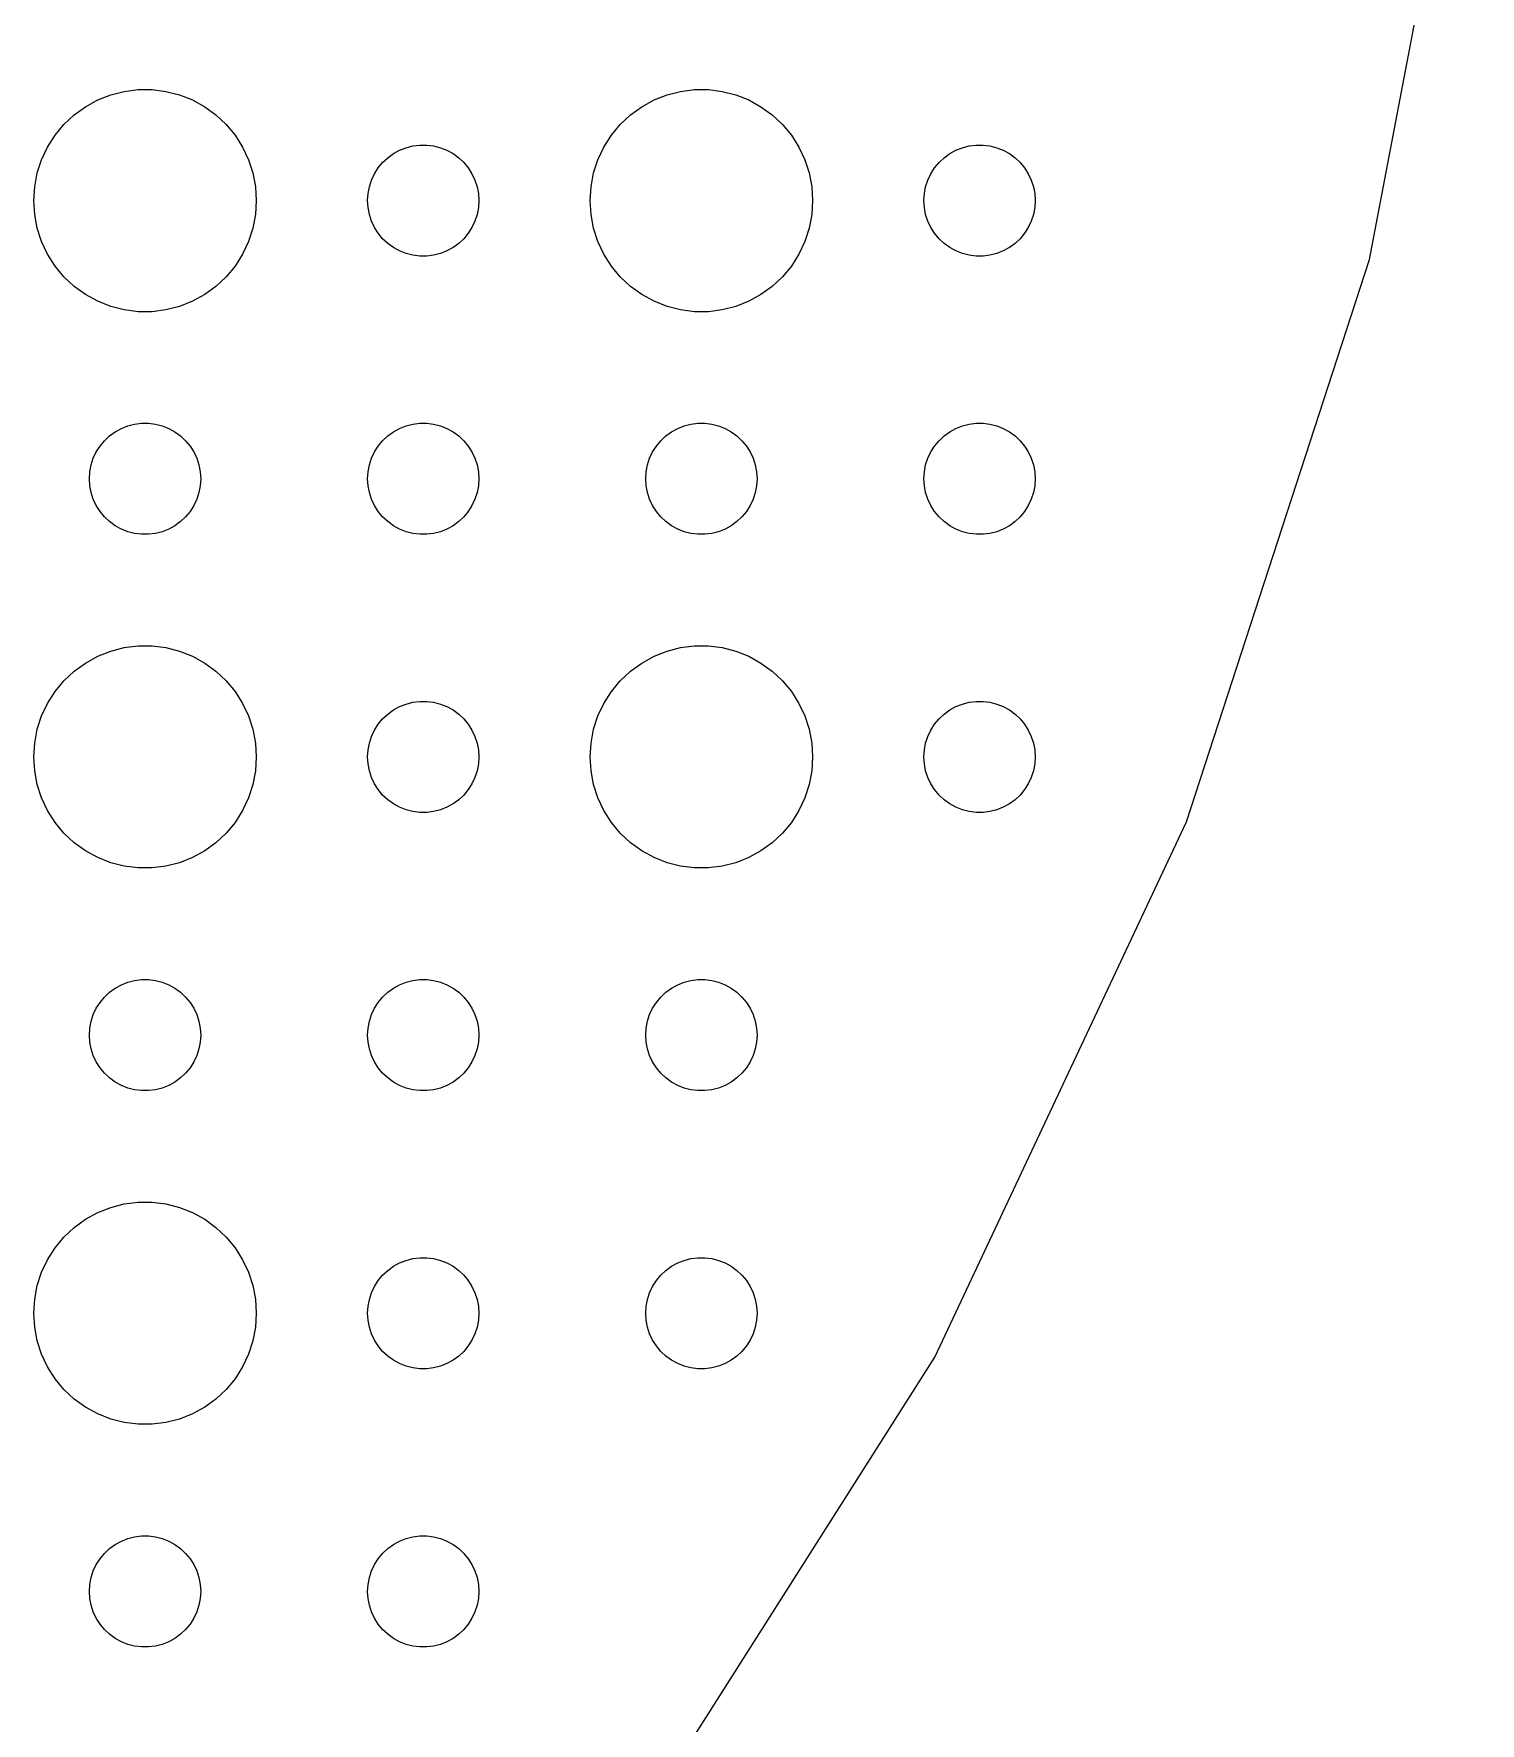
# Model space of a CAD drawing. Header units: metres. Extents: x -127 to 127, y -127 to 127.
# Drawn here: x 87 to 126, y -71.05 to -25.5 of the extents above; entities that cross this region are included whole.
import ezdxf

# ---------------------------------------------------------------- set-up
doc = ezdxf.new("R2010")
doc.units = ezdxf.units.M

msp = doc.modelspace()

# ---------------------------------------------------------------- linework, layer by layer
for p, q in [((123.01, -31.5836), (125.999, -15.9173)), ((88.3925, -27.467), (88.7227, -27.2855)), ((88.7227, -27.2855), (89.073, -27.1468)), ((89.073, -27.1468), (89.4379, -27.0531)), ((89.4379, -27.0531), (89.8116, -27.0059)), ((89.8116, -27.0059), (90.1884, -27.0059)), ((90.1884, -27.0059), (90.5621, -27.0531)), ((90.5621, -27.0531), (90.927, -27.1468)), ((90.927, -27.1468), (91.2773, -27.2855)), ((91.2773, -27.2855), (91.6075, -27.467)), ((103.393, -27.467), (103.723, -27.2855)), ((103.723, -27.2855), (104.073, -27.1468)), ((104.073, -27.1468), (104.438, -27.0531)), ((104.438, -27.0531), (104.812, -27.0059)), ((104.812, -27.0059), (105.188, -27.0059)), ((105.188, -27.0059), (105.562, -27.0531)), ((105.562, -27.0531), (105.927, -27.1468)), ((105.927, -27.1468), (106.277, -27.2855)), ((106.277, -27.2855), (106.607, -27.467)), ((87.8131, -27.9464), (88.0877, -27.6884)), ((88.0877, -27.6884), (88.3925, -27.467)), ((91.6075, -27.467), (91.9123, -27.6884)), ((91.9123, -27.6884), (92.1869, -27.9464)), ((102.813, -27.9464), (103.088, -27.6884)), ((103.088, -27.6884), (103.393, -27.467)), ((106.607, -27.467), (106.912, -27.6884)), ((106.912, -27.6884), (107.187, -27.9464)), ((87.3711, -28.5547), (87.573, -28.2366)), ((87.573, -28.2366), (87.8131, -27.9464)), ((92.1869, -27.9464), (92.427, -28.2366)), ((92.427, -28.2366), (92.6289, -28.5547)), ((102.371, -28.5547), (102.573, -28.2366)), ((102.573, -28.2366), (102.813, -27.9464)), ((107.187, -27.9464), (107.427, -28.2366)), ((107.427, -28.2366), (107.629, -28.5547)), ((87.2107, -28.8956), (87.3711, -28.5547)), ((92.6289, -28.5547), (92.7893, -28.8956)), ((96.6963, -28.7335), (96.8613, -28.6427)), ((96.8613, -28.6427), (97.0365, -28.5734)), ((97.0365, -28.5734), (97.2189, -28.5266)), ((97.2189, -28.5266), (97.4058, -28.503)), ((97.4058, -28.503), (97.5942, -28.503)), ((97.5942, -28.503), (97.7811, -28.5266)), ((97.7811, -28.5266), (97.9635, -28.5734)), ((97.9635, -28.5734), (98.1387, -28.6427)), ((98.1387, -28.6427), (98.3037, -28.7335)), ((102.211, -28.8956), (102.371, -28.5547)), ((107.629, -28.5547), (107.789, -28.8956)), ((111.696, -28.7335), (111.861, -28.6427)), ((111.861, -28.6427), (112.036, -28.5734)), ((112.036, -28.5734), (112.219, -28.5266)), ((112.219, -28.5266), (112.406, -28.503)), ((112.406, -28.503), (112.594, -28.503)), ((112.594, -28.503), (112.781, -28.5266)), ((112.781, -28.5266), (112.964, -28.5734)), ((112.964, -28.5734), (113.139, -28.6427)), ((113.139, -28.6427), (113.304, -28.7335)), ((87.0943, -29.2539), (87.2107, -28.8956)), ((92.7893, -28.8956), (92.9057, -29.2539)), ((96.1855, -29.2774), (96.2865, -29.1183)), ((96.2865, -29.1183), (96.4065, -28.9732)), ((96.4065, -28.9732), (96.5439, -28.8442)), ((96.5439, -28.8442), (96.6963, -28.7335)), ((98.3037, -28.7335), (98.4561, -28.8442)), ((98.4561, -28.8442), (98.5934, -28.9732)), ((98.5934, -28.9732), (98.7135, -29.1183)), ((98.7135, -29.1183), (98.8145, -29.2774)), ((102.094, -29.2539), (102.211, -28.8956)), ((107.789, -28.8956), (107.906, -29.2539)), ((111.186, -29.2774), (111.286, -29.1183)), ((111.286, -29.1183), (111.407, -28.9732)), ((111.407, -28.9732), (111.544, -28.8442)), ((111.544, -28.8442), (111.696, -28.7335)), ((113.304, -28.7335), (113.456, -28.8442)), ((113.456, -28.8442), (113.593, -28.9732)), ((113.593, -28.9732), (113.714, -29.1183)), ((113.714, -29.1183), (113.814, -29.2774)), ((87.0237, -29.624), (87.0943, -29.2539)), ((92.9057, -29.2539), (92.9763, -29.624)), ((96.0471, -29.627), (96.1053, -29.4478)), ((96.1053, -29.4478), (96.1855, -29.2774)), ((98.8145, -29.2774), (98.8947, -29.4478)), ((98.8947, -29.4478), (98.9529, -29.627)), ((102.024, -29.624), (102.094, -29.2539)), ((107.906, -29.2539), (107.976, -29.624)), ((111.047, -29.627), (111.105, -29.4478)), ((111.105, -29.4478), (111.186, -29.2774)), ((113.814, -29.2774), (113.895, -29.4478)), ((113.895, -29.4478), (113.953, -29.627)), ((87, -30), (87.0237, -29.624)), ((87.0237, -30.376), (87, -30)), ((92.9763, -29.624), (93, -30)), ((93, -30), (92.9763, -30.376)), ((96, -30), (96.0118, -29.812)), ((96.0118, -30.188), (96, -30)), ((96.0118, -29.812), (96.0471, -29.627)), ((98.9529, -29.627), (98.9882, -29.812)), ((98.9882, -29.812), (99, -30)), ((99, -30), (98.9882, -30.188)), ((102, -30), (102.024, -29.624)), ((102.024, -30.376), (102, -30)), ((107.976, -29.624), (108, -30)), ((108, -30), (107.976, -30.376)), ((111, -30), (111.012, -29.812)), ((111.012, -30.188), (111, -30)), ((111.012, -29.812), (111.047, -29.627)), ((113.953, -29.627), (113.988, -29.812)), ((113.988, -29.812), (114, -30)), ((114, -30), (113.988, -30.188)), ((87.0943, -30.7461), (87.0237, -30.376)), ((92.9763, -30.376), (92.9057, -30.7461)), ((96.0471, -30.373), (96.0118, -30.188)), ((96.1053, -30.5522), (96.0471, -30.373)), ((98.9529, -30.373), (98.8947, -30.5522)), ((98.9882, -30.188), (98.9529, -30.373)), ((102.094, -30.7461), (102.024, -30.376)), ((107.976, -30.376), (107.906, -30.7461)), ((111.047, -30.373), (111.012, -30.188)), ((111.105, -30.5522), (111.047, -30.373)), ((113.953, -30.373), (113.895, -30.5522)), ((113.988, -30.188), (113.953, -30.373)), ((87.2107, -31.1044), (87.0943, -30.7461)), ((92.9057, -30.7461), (92.7893, -31.1044)), ((96.1855, -30.7226), (96.1053, -30.5522)), ((96.2865, -30.8817), (96.1855, -30.7226)), ((96.4065, -31.0268), (96.2865, -30.8817)), ((98.7135, -30.8817), (98.5934, -31.0268)), ((98.8145, -30.7226), (98.7135, -30.8817)), ((98.8947, -30.5522), (98.8145, -30.7226)), ((102.211, -31.1044), (102.094, -30.7461)), ((107.906, -30.7461), (107.789, -31.1044)), ((111.186, -30.7226), (111.105, -30.5522)), ((111.286, -30.8817), (111.186, -30.7226)), ((111.407, -31.0268), (111.286, -30.8817)), ((113.714, -30.8817), (113.593, -31.0268)), ((113.814, -30.7226), (113.714, -30.8817)), ((113.895, -30.5522), (113.814, -30.7226)), ((87.3711, -31.4453), (87.2107, -31.1044)), ((92.7893, -31.1044), (92.6289, -31.4453)), ((96.5439, -31.1558), (96.4065, -31.0268)), ((96.6963, -31.2665), (96.5439, -31.1558)), ((96.8613, -31.3572), (96.6963, -31.2665)), ((97.0365, -31.4266), (96.8613, -31.3572)), ((97.2189, -31.4734), (97.0365, -31.4266)), ((97.9635, -31.4266), (97.7811, -31.4734)), ((98.1387, -31.3572), (97.9635, -31.4266)), ((98.3037, -31.2665), (98.1387, -31.3572)), ((98.4561, -31.1558), (98.3037, -31.2665)), ((98.5934, -31.0268), (98.4561, -31.1558)), ((102.371, -31.4453), (102.211, -31.1044)), ((107.789, -31.1044), (107.629, -31.4453)), ((111.544, -31.1558), (111.407, -31.0268)), ((111.696, -31.2665), (111.544, -31.1558)), ((111.861, -31.3572), (111.696, -31.2665)), ((112.036, -31.4266), (111.861, -31.3572)), ((112.219, -31.4734), (112.036, -31.4266)), ((112.964, -31.4266), (112.781, -31.4734)), ((113.139, -31.3572), (112.964, -31.4266)), ((113.304, -31.2665), (113.139, -31.3572)), ((113.456, -31.1558), (113.304, -31.2665)), ((113.593, -31.0268), (113.456, -31.1558)), ((87.573, -31.7634), (87.3711, -31.4453)), ((87.8131, -32.0536), (87.573, -31.7634)), ((92.427, -31.7634), (92.1869, -32.0536)), ((92.6289, -31.4453), (92.427, -31.7634)), ((97.4058, -31.497), (97.2189, -31.4734)), ((97.5942, -31.497), (97.4058, -31.497)), ((97.7811, -31.4734), (97.5942, -31.497)), ((102.573, -31.7634), (102.371, -31.4453)), ((102.813, -32.0536), (102.573, -31.7634)), ((107.427, -31.7634), (107.187, -32.0536)), ((107.629, -31.4453), (107.427, -31.7634)), ((112.406, -31.497), (112.219, -31.4734)), ((112.594, -31.497), (112.406, -31.497)), ((112.781, -31.4734), (112.594, -31.497)), ((118.082, -46.7518), (123.01, -31.5836)), ((88.0877, -32.3115), (87.8131, -32.0536)), ((88.3925, -32.533), (88.0877, -32.3115)), ((91.9123, -32.3115), (91.6075, -32.533)), ((92.1869, -32.0536), (91.9123, -32.3115)), ((103.088, -32.3115), (102.813, -32.0536)), ((103.393, -32.533), (103.088, -32.3115)), ((106.912, -32.3115), (106.607, -32.533)), ((107.187, -32.0536), (106.912, -32.3115)), ((88.7227, -32.7145), (88.3925, -32.533)), ((89.073, -32.8532), (88.7227, -32.7145)), ((91.2773, -32.7145), (90.927, -32.8532)), ((91.6075, -32.533), (91.2773, -32.7145)), ((103.723, -32.7145), (103.393, -32.533)), ((104.073, -32.8532), (103.723, -32.7145)), ((106.277, -32.7145), (105.927, -32.8532)), ((106.607, -32.533), (106.277, -32.7145)), ((89.4379, -32.9469), (89.073, -32.8532)), ((89.8116, -32.9941), (89.4379, -32.9469)), ((90.1884, -32.9941), (89.8116, -32.9941)), ((90.5621, -32.9469), (90.1884, -32.9941)), ((90.927, -32.8532), (90.5621, -32.9469)), ((104.438, -32.9469), (104.073, -32.8532)), ((104.812, -32.9941), (104.438, -32.9469)), ((105.188, -32.9941), (104.812, -32.9941)), ((105.562, -32.9469), (105.188, -32.9941)), ((105.927, -32.8532), (105.562, -32.9469)), ((88.9065, -36.4732), (89.0439, -36.3442)), ((89.0439, -36.3442), (89.1963, -36.2335)), ((89.1963, -36.2335), (89.3613, -36.1428)), ((89.3613, -36.1428), (89.5365, -36.0734)), ((89.5365, -36.0734), (89.7189, -36.0266)), ((89.7189, -36.0266), (89.9058, -36.003)), ((89.9058, -36.003), (90.0942, -36.003)), ((90.0942, -36.003), (90.2811, -36.0266)), ((90.2811, -36.0266), (90.4635, -36.0734)), ((90.4635, -36.0734), (90.6387, -36.1428)), ((90.6387, -36.1428), (90.8037, -36.2335)), ((90.8037, -36.2335), (90.9561, -36.3442)), ((90.9561, -36.3442), (91.0934, -36.4732)), ((96.4065, -36.4732), (96.5439, -36.3442)), ((96.5439, -36.3442), (96.6963, -36.2335)), ((96.6963, -36.2335), (96.8613, -36.1428)), ((96.8613, -36.1428), (97.0365, -36.0734)), ((97.0365, -36.0734), (97.2189, -36.0266)), ((97.2189, -36.0266), (97.4058, -36.003)), ((97.4058, -36.003), (97.5942, -36.003)), ((97.5942, -36.003), (97.7811, -36.0266)), ((97.7811, -36.0266), (97.9635, -36.0734)), ((97.9635, -36.0734), (98.1387, -36.1428)), ((98.1387, -36.1428), (98.3037, -36.2335)), ((98.3037, -36.2335), (98.4561, -36.3442)), ((98.4561, -36.3442), (98.5934, -36.4732)), ((103.907, -36.4732), (104.044, -36.3442)), ((104.044, -36.3442), (104.196, -36.2335)), ((104.196, -36.2335), (104.361, -36.1428)), ((104.361, -36.1428), (104.536, -36.0734)), ((104.536, -36.0734), (104.719, -36.0266)), ((104.719, -36.0266), (104.906, -36.003)), ((104.906, -36.003), (105.094, -36.003)), ((105.094, -36.003), (105.281, -36.0266)), ((105.281, -36.0266), (105.464, -36.0734)), ((105.464, -36.0734), (105.639, -36.1428)), ((105.639, -36.1428), (105.804, -36.2335)), ((105.804, -36.2335), (105.956, -36.3442)), ((105.956, -36.3442), (106.093, -36.4732)), ((111.407, -36.4732), (111.544, -36.3442)), ((111.544, -36.3442), (111.696, -36.2335)), ((111.696, -36.2335), (111.861, -36.1428)), ((111.861, -36.1428), (112.036, -36.0734)), ((112.036, -36.0734), (112.219, -36.0266)), ((112.219, -36.0266), (112.406, -36.003)), ((112.406, -36.003), (112.594, -36.003)), ((112.594, -36.003), (112.781, -36.0266)), ((112.781, -36.0266), (112.964, -36.0734)), ((112.964, -36.0734), (113.139, -36.1428)), ((113.139, -36.1428), (113.304, -36.2335)), ((113.304, -36.2335), (113.456, -36.3442)), ((113.456, -36.3442), (113.593, -36.4732)), ((88.6053, -36.9478), (88.6855, -36.7774)), ((88.6855, -36.7774), (88.7865, -36.6183)), ((88.7865, -36.6183), (88.9065, -36.4732)), ((91.0934, -36.4732), (91.2135, -36.6183)), ((91.2135, -36.6183), (91.3145, -36.7774)), ((91.3145, -36.7774), (91.3947, -36.9478)), ((96.1053, -36.9478), (96.1855, -36.7774)), ((96.1855, -36.7774), (96.2865, -36.6183)), ((96.2865, -36.6183), (96.4065, -36.4732)), ((98.5934, -36.4732), (98.7135, -36.6183)), ((98.7135, -36.6183), (98.8145, -36.7774)), ((98.8145, -36.7774), (98.8947, -36.9478)), ((103.605, -36.9478), (103.686, -36.7774)), ((103.686, -36.7774), (103.786, -36.6183)), ((103.786, -36.6183), (103.907, -36.4732)), ((106.093, -36.4732), (106.214, -36.6183)), ((106.214, -36.6183), (106.314, -36.7774)), ((106.314, -36.7774), (106.395, -36.9478)), ((111.105, -36.9478), (111.186, -36.7774)), ((111.186, -36.7774), (111.286, -36.6183)), ((111.286, -36.6183), (111.407, -36.4732)), ((113.593, -36.4732), (113.714, -36.6183)), ((113.714, -36.6183), (113.814, -36.7774)), ((113.814, -36.7774), (113.895, -36.9478)), ((88.5, -37.5), (88.5118, -37.312)), ((88.5118, -37.312), (88.5471, -37.127)), ((88.5471, -37.127), (88.6053, -36.9478)), ((91.3947, -36.9478), (91.4529, -37.127)), ((91.4529, -37.127), (91.4882, -37.312)), ((91.4882, -37.312), (91.5, -37.5)), ((96, -37.5), (96.0118, -37.312)), ((96.0118, -37.312), (96.0471, -37.127)), ((96.0471, -37.127), (96.1053, -36.9478)), ((98.8947, -36.9478), (98.9529, -37.127)), ((98.9529, -37.127), (98.9882, -37.312)), ((98.9882, -37.312), (99, -37.5)), ((103.5, -37.5), (103.512, -37.312)), ((103.512, -37.312), (103.547, -37.127)), ((103.547, -37.127), (103.605, -36.9478)), ((106.395, -36.9478), (106.453, -37.127)), ((106.453, -37.127), (106.488, -37.312)), ((106.488, -37.312), (106.5, -37.5)), ((111, -37.5), (111.012, -37.312)), ((111.012, -37.312), (111.047, -37.127)), ((111.047, -37.127), (111.105, -36.9478)), ((113.895, -36.9478), (113.953, -37.127)), ((113.953, -37.127), (113.988, -37.312)), ((113.988, -37.312), (114, -37.5)), ((88.5118, -37.688), (88.5, -37.5)), ((88.5471, -37.873), (88.5118, -37.688)), ((91.4882, -37.688), (91.4529, -37.873)), ((91.5, -37.5), (91.4882, -37.688)), ((96.0118, -37.688), (96, -37.5)), ((96.0471, -37.873), (96.0118, -37.688)), ((98.9882, -37.688), (98.9529, -37.873)), ((99, -37.5), (98.9882, -37.688)), ((103.512, -37.688), (103.5, -37.5)), ((103.547, -37.873), (103.512, -37.688)), ((106.488, -37.688), (106.453, -37.873)), ((106.5, -37.5), (106.488, -37.688)), ((111.012, -37.688), (111, -37.5)), ((111.047, -37.873), (111.012, -37.688)), ((113.988, -37.688), (113.953, -37.873)), ((114, -37.5), (113.988, -37.688)), ((88.6053, -38.0522), (88.5471, -37.873)), ((88.6855, -38.2226), (88.6053, -38.0522)), ((88.7865, -38.3817), (88.6855, -38.2226)), ((91.3145, -38.2226), (91.2135, -38.3817)), ((91.3947, -38.0522), (91.3145, -38.2226)), ((91.4529, -37.873), (91.3947, -38.0522)), ((96.1053, -38.0522), (96.0471, -37.873)), ((96.1855, -38.2226), (96.1053, -38.0522)), ((96.2865, -38.3817), (96.1855, -38.2226)), ((98.8145, -38.2226), (98.7135, -38.3817)), ((98.8947, -38.0522), (98.8145, -38.2226)), ((98.9529, -37.873), (98.8947, -38.0522)), ((103.605, -38.0522), (103.547, -37.873)), ((103.686, -38.2226), (103.605, -38.0522)), ((103.786, -38.3817), (103.686, -38.2226)), ((106.314, -38.2226), (106.214, -38.3817)), ((106.395, -38.0522), (106.314, -38.2226)), ((106.453, -37.873), (106.395, -38.0522)), ((111.105, -38.0522), (111.047, -37.873)), ((111.186, -38.2226), (111.105, -38.0522)), ((111.286, -38.3817), (111.186, -38.2226)), ((113.814, -38.2226), (113.714, -38.3817)), ((113.895, -38.0522), (113.814, -38.2226)), ((113.953, -37.873), (113.895, -38.0522)), ((88.9065, -38.5268), (88.7865, -38.3817)), ((89.0439, -38.6558), (88.9065, -38.5268)), ((89.1963, -38.7665), (89.0439, -38.6558)), ((90.9561, -38.6558), (90.8037, -38.7665)), ((91.0934, -38.5268), (90.9561, -38.6558)), ((91.2135, -38.3817), (91.0934, -38.5268)), ((96.4065, -38.5268), (96.2865, -38.3817)), ((96.5439, -38.6558), (96.4065, -38.5268)), ((96.6963, -38.7665), (96.5439, -38.6558)), ((98.4561, -38.6558), (98.3037, -38.7665)), ((98.5934, -38.5268), (98.4561, -38.6558)), ((98.7135, -38.3817), (98.5934, -38.5268)), ((103.907, -38.5268), (103.786, -38.3817)), ((104.044, -38.6558), (103.907, -38.5268)), ((104.196, -38.7665), (104.044, -38.6558)), ((105.956, -38.6558), (105.804, -38.7665)), ((106.093, -38.5268), (105.956, -38.6558)), ((106.214, -38.3817), (106.093, -38.5268)), ((111.407, -38.5268), (111.286, -38.3817)), ((111.544, -38.6558), (111.407, -38.5268)), ((111.696, -38.7665), (111.544, -38.6558)), ((113.456, -38.6558), (113.304, -38.7665)), ((113.593, -38.5268), (113.456, -38.6558)), ((113.714, -38.3817), (113.593, -38.5268)), ((89.3613, -38.8572), (89.1963, -38.7665)), ((89.5365, -38.9266), (89.3613, -38.8572)), ((89.7189, -38.9734), (89.5365, -38.9266)), ((89.9058, -38.997), (89.7189, -38.9734)), ((90.0942, -38.997), (89.9058, -38.997)), ((90.2811, -38.9734), (90.0942, -38.997)), ((90.4635, -38.9266), (90.2811, -38.9734)), ((90.6387, -38.8572), (90.4635, -38.9266)), ((90.8037, -38.7665), (90.6387, -38.8572)), ((96.8613, -38.8572), (96.6963, -38.7665)), ((97.0365, -38.9266), (96.8613, -38.8572)), ((97.2189, -38.9734), (97.0365, -38.9266)), ((97.4058, -38.997), (97.2189, -38.9734)), ((97.5942, -38.997), (97.4058, -38.997)), ((97.7811, -38.9734), (97.5942, -38.997)), ((97.9635, -38.9266), (97.7811, -38.9734)), ((98.1387, -38.8572), (97.9635, -38.9266)), ((98.3037, -38.7665), (98.1387, -38.8572)), ((104.361, -38.8572), (104.196, -38.7665)), ((104.536, -38.9266), (104.361, -38.8572)), ((104.719, -38.9734), (104.536, -38.9266)), ((104.906, -38.997), (104.719, -38.9734)), ((105.094, -38.997), (104.906, -38.997)), ((105.281, -38.9734), (105.094, -38.997)), ((105.464, -38.9266), (105.281, -38.9734)), ((105.639, -38.8572), (105.464, -38.9266)), ((105.804, -38.7665), (105.639, -38.8572)), ((111.861, -38.8572), (111.696, -38.7665)), ((112.036, -38.9266), (111.861, -38.8572)), ((112.219, -38.9734), (112.036, -38.9266)), ((112.406, -38.997), (112.219, -38.9734)), ((112.594, -38.997), (112.406, -38.997)), ((112.781, -38.9734), (112.594, -38.997)), ((112.964, -38.9266), (112.781, -38.9734)), ((113.139, -38.8572), (112.964, -38.9266)), ((113.304, -38.7665), (113.139, -38.8572)), ((88.3925, -42.467), (88.7227, -42.2855)), ((88.7227, -42.2855), (89.073, -42.1468)), ((89.073, -42.1468), (89.4379, -42.0531)), ((89.4379, -42.0531), (89.8116, -42.0059)), ((89.8116, -42.0059), (90.1884, -42.0059)), ((90.1884, -42.0059), (90.5621, -42.0531)), ((90.5621, -42.0531), (90.927, -42.1468)), ((90.927, -42.1468), (91.2773, -42.2855)), ((91.2773, -42.2855), (91.6075, -42.467)), ((103.393, -42.467), (103.723, -42.2855)), ((103.723, -42.2855), (104.073, -42.1468)), ((104.073, -42.1468), (104.438, -42.0531)), ((104.438, -42.0531), (104.812, -42.0059)), ((104.812, -42.0059), (105.188, -42.0059)), ((105.188, -42.0059), (105.562, -42.0531)), ((105.562, -42.0531), (105.927, -42.1468)), ((105.927, -42.1468), (106.277, -42.2855)), ((106.277, -42.2855), (106.607, -42.467)), ((87.8131, -42.9464), (88.0877, -42.6885)), ((88.0877, -42.6885), (88.3925, -42.467)), ((91.6075, -42.467), (91.9123, -42.6885)), ((91.9123, -42.6885), (92.1869, -42.9464)), ((102.813, -42.9464), (103.088, -42.6885)), ((103.088, -42.6885), (103.393, -42.467)), ((106.607, -42.467), (106.912, -42.6885)), ((106.912, -42.6885), (107.187, -42.9464)), ((87.3711, -43.5547), (87.573, -43.2366)), ((87.573, -43.2366), (87.8131, -42.9464)), ((92.1869, -42.9464), (92.427, -43.2366)), ((92.427, -43.2366), (92.6289, -43.5547)), ((102.371, -43.5547), (102.573, -43.2366)), ((102.573, -43.2366), (102.813, -42.9464)), ((107.187, -42.9464), (107.427, -43.2366)), ((107.427, -43.2366), (107.629, -43.5547)), ((87.2107, -43.8956), (87.3711, -43.5547)), ((92.6289, -43.5547), (92.7893, -43.8956)), ((96.6963, -43.7335), (96.8613, -43.6428)), ((96.8613, -43.6428), (97.0365, -43.5734)), ((97.0365, -43.5734), (97.2189, -43.5266)), ((97.2189, -43.5266), (97.4058, -43.503)), ((97.4058, -43.503), (97.5942, -43.503)), ((97.5942, -43.503), (97.7811, -43.5266)), ((97.7811, -43.5266), (97.9635, -43.5734)), ((97.9635, -43.5734), (98.1387, -43.6428)), ((98.1387, -43.6428), (98.3037, -43.7335)), ((102.211, -43.8956), (102.371, -43.5547)), ((107.629, -43.5547), (107.789, -43.8956)), ((111.696, -43.7335), (111.861, -43.6428)), ((111.861, -43.6428), (112.036, -43.5734)), ((112.036, -43.5734), (112.219, -43.5266)), ((112.219, -43.5266), (112.406, -43.503)), ((112.406, -43.503), (112.594, -43.503)), ((112.594, -43.503), (112.781, -43.5266)), ((112.781, -43.5266), (112.964, -43.5734)), ((112.964, -43.5734), (113.139, -43.6428)), ((113.139, -43.6428), (113.304, -43.7335)), ((87.0943, -44.2539), (87.2107, -43.8956)), ((92.7893, -43.8956), (92.9057, -44.2539)), ((96.1855, -44.2774), (96.2865, -44.1183)), ((96.2865, -44.1183), (96.4065, -43.9732)), ((96.4065, -43.9732), (96.5439, -43.8442)), ((96.5439, -43.8442), (96.6963, -43.7335)), ((98.3037, -43.7335), (98.4561, -43.8442)), ((98.4561, -43.8442), (98.5934, -43.9732)), ((98.5934, -43.9732), (98.7135, -44.1183)), ((98.7135, -44.1183), (98.8145, -44.2774)), ((102.094, -44.2539), (102.211, -43.8956)), ((107.789, -43.8956), (107.906, -44.2539)), ((111.186, -44.2774), (111.286, -44.1183)), ((111.286, -44.1183), (111.407, -43.9732)), ((111.407, -43.9732), (111.544, -43.8442)), ((111.544, -43.8442), (111.696, -43.7335)), ((113.304, -43.7335), (113.456, -43.8442)), ((113.456, -43.8442), (113.593, -43.9732)), ((113.593, -43.9732), (113.714, -44.1183)), ((113.714, -44.1183), (113.814, -44.2774)), ((87, -45), (87.0237, -44.624)), ((87.0237, -44.624), (87.0943, -44.2539)), ((92.9057, -44.2539), (92.9763, -44.624)), ((92.9763, -44.624), (93, -45)), ((96.0118, -44.812), (96.0471, -44.627)), ((96.0471, -44.627), (96.1053, -44.4478)), ((96.1053, -44.4478), (96.1855, -44.2774)), ((98.8145, -44.2774), (98.8947, -44.4478)), ((98.8947, -44.4478), (98.9529, -44.627)), ((98.9529, -44.627), (98.9882, -44.812)), ((102, -45), (102.024, -44.624)), ((102.024, -44.624), (102.094, -44.2539)), ((107.906, -44.2539), (107.976, -44.624)), ((107.976, -44.624), (108, -45)), ((111.012, -44.812), (111.047, -44.627)), ((111.047, -44.627), (111.105, -44.4478)), ((111.105, -44.4478), (111.186, -44.2774)), ((113.814, -44.2774), (113.895, -44.4478)), ((113.895, -44.4478), (113.953, -44.627)), ((113.953, -44.627), (113.988, -44.812)), ((87.0237, -45.376), (87, -45)), ((93, -45), (92.9763, -45.376)), ((96, -45), (96.0118, -44.812)), ((96.0118, -45.188), (96, -45)), ((98.9882, -44.812), (99, -45)), ((99, -45), (98.9882, -45.188)), ((102.024, -45.376), (102, -45)), ((108, -45), (107.976, -45.376)), ((111, -45), (111.012, -44.812)), ((111.012, -45.188), (111, -45)), ((113.988, -44.812), (114, -45)), ((114, -45), (113.988, -45.188)), ((87.0943, -45.7461), (87.0237, -45.376)), ((92.9763, -45.376), (92.9057, -45.7461)), ((96.0471, -45.373), (96.0118, -45.188)), ((96.1053, -45.5522), (96.0471, -45.373)), ((98.9529, -45.373), (98.8947, -45.5522)), ((98.9882, -45.188), (98.9529, -45.373)), ((102.094, -45.7461), (102.024, -45.376)), ((107.976, -45.376), (107.906, -45.7461)), ((111.047, -45.373), (111.012, -45.188)), ((111.105, -45.5522), (111.047, -45.373)), ((113.953, -45.373), (113.895, -45.5522)), ((113.988, -45.188), (113.953, -45.373)), ((87.2107, -46.1044), (87.0943, -45.7461)), ((92.9057, -45.7461), (92.7893, -46.1044)), ((96.1855, -45.7226), (96.1053, -45.5522)), ((96.2865, -45.8817), (96.1855, -45.7226)), ((96.4065, -46.0268), (96.2865, -45.8817)), ((98.7135, -45.8817), (98.5934, -46.0268)), ((98.8145, -45.7226), (98.7135, -45.8817)), ((98.8947, -45.5522), (98.8145, -45.7226)), ((102.211, -46.1044), (102.094, -45.7461)), ((107.906, -45.7461), (107.789, -46.1044)), ((111.186, -45.7226), (111.105, -45.5522)), ((111.286, -45.8817), (111.186, -45.7226)), ((111.407, -46.0268), (111.286, -45.8817)), ((113.714, -45.8817), (113.593, -46.0268)), ((113.814, -45.7226), (113.714, -45.8817)), ((113.895, -45.5522), (113.814, -45.7226)), ((87.3711, -46.4453), (87.2107, -46.1044)), ((87.573, -46.7634), (87.3711, -46.4453)), ((92.6289, -46.4453), (92.427, -46.7634)), ((92.7893, -46.1044), (92.6289, -46.4453)), ((96.5439, -46.1558), (96.4065, -46.0268)), ((96.6963, -46.2665), (96.5439, -46.1558)), ((96.8613, -46.3572), (96.6963, -46.2665)), ((97.0365, -46.4266), (96.8613, -46.3572)), ((97.2189, -46.4734), (97.0365, -46.4266)), ((97.9635, -46.4266), (97.7811, -46.4734)), ((98.1387, -46.3572), (97.9635, -46.4266)), ((98.3037, -46.2665), (98.1387, -46.3572)), ((98.4561, -46.1558), (98.3037, -46.2665)), ((98.5934, -46.0268), (98.4561, -46.1558)), ((102.371, -46.4453), (102.211, -46.1044)), ((102.573, -46.7634), (102.371, -46.4453)), ((107.629, -46.4453), (107.427, -46.7634)), ((107.789, -46.1044), (107.629, -46.4453)), ((111.544, -46.1558), (111.407, -46.0268)), ((111.696, -46.2665), (111.544, -46.1558)), ((111.861, -46.3572), (111.696, -46.2665)), ((112.036, -46.4266), (111.861, -46.3572)), ((112.219, -46.4734), (112.036, -46.4266)), ((112.964, -46.4266), (112.781, -46.4734)), ((113.139, -46.3572), (112.964, -46.4266)), ((113.304, -46.2665), (113.139, -46.3572)), ((113.456, -46.1558), (113.304, -46.2665)), ((113.593, -46.0268), (113.456, -46.1558)), ((87.8131, -47.0536), (87.573, -46.7634)), ((92.427, -46.7634), (92.1869, -47.0536)), ((97.4058, -46.497), (97.2189, -46.4734)), ((97.5942, -46.497), (97.4058, -46.497)), ((97.7811, -46.4734), (97.5942, -46.497)), ((102.813, -47.0536), (102.573, -46.7634)), ((107.427, -46.7634), (107.187, -47.0536)), ((111.291, -61.1827), (118.082, -46.7518)), ((112.406, -46.497), (112.219, -46.4734)), ((112.594, -46.497), (112.406, -46.497)), ((112.781, -46.4734), (112.594, -46.497)), ((88.0877, -47.3115), (87.8131, -47.0536)), ((88.3925, -47.533), (88.0877, -47.3115)), ((91.9123, -47.3115), (91.6075, -47.533)), ((92.1869, -47.0536), (91.9123, -47.3115)), ((103.088, -47.3115), (102.813, -47.0536)), ((103.393, -47.533), (103.088, -47.3115)), ((106.912, -47.3115), (106.607, -47.533)), ((107.187, -47.0536), (106.912, -47.3115)), ((88.7227, -47.7145), (88.3925, -47.533)), ((89.073, -47.8532), (88.7227, -47.7145)), ((91.2773, -47.7145), (90.927, -47.8532)), ((91.6075, -47.533), (91.2773, -47.7145)), ((103.723, -47.7145), (103.393, -47.533)), ((104.073, -47.8532), (103.723, -47.7145)), ((106.277, -47.7145), (105.927, -47.8532)), ((106.607, -47.533), (106.277, -47.7145)), ((89.4379, -47.9469), (89.073, -47.8532)), ((89.8116, -47.9941), (89.4379, -47.9469)), ((90.1884, -47.9941), (89.8116, -47.9941)), ((90.5621, -47.9469), (90.1884, -47.9941)), ((90.927, -47.8532), (90.5621, -47.9469)), ((104.438, -47.9469), (104.073, -47.8532)), ((104.812, -47.9941), (104.438, -47.9469)), ((105.188, -47.9941), (104.812, -47.9941)), ((105.562, -47.9469), (105.188, -47.9941)), ((105.927, -47.8532), (105.562, -47.9469)), ((89.7189, -51.0266), (89.9058, -51.003)), ((89.9058, -51.003), (90.0942, -51.003)), ((90.0942, -51.003), (90.2811, -51.0266)), ((97.2189, -51.0266), (97.4058, -51.003)), ((97.4058, -51.003), (97.5942, -51.003)), ((97.5942, -51.003), (97.7811, -51.0266)), ((104.719, -51.0266), (104.906, -51.003)), ((104.906, -51.003), (105.094, -51.003)), ((105.094, -51.003), (105.281, -51.0266)), ((88.7865, -51.6183), (88.9065, -51.4732)), ((88.9065, -51.4732), (89.0439, -51.3442)), ((89.0439, -51.3442), (89.1963, -51.2335)), ((89.1963, -51.2335), (89.3613, -51.1428)), ((89.3613, -51.1428), (89.5365, -51.0734)), ((89.5365, -51.0734), (89.7189, -51.0266)), ((90.2811, -51.0266), (90.4635, -51.0734)), ((90.4635, -51.0734), (90.6387, -51.1428)), ((90.6387, -51.1428), (90.8037, -51.2335)), ((90.8037, -51.2335), (90.9561, -51.3442)), ((90.9561, -51.3442), (91.0934, -51.4732)), ((91.0934, -51.4732), (91.2135, -51.6183)), ((96.2865, -51.6183), (96.4065, -51.4732)), ((96.4065, -51.4732), (96.5439, -51.3442)), ((96.5439, -51.3442), (96.6963, -51.2335)), ((96.6963, -51.2335), (96.8613, -51.1428)), ((96.8613, -51.1428), (97.0365, -51.0734)), ((97.0365, -51.0734), (97.2189, -51.0266)), ((97.7811, -51.0266), (97.9635, -51.0734)), ((97.9635, -51.0734), (98.1387, -51.1428)), ((98.1387, -51.1428), (98.3037, -51.2335)), ((98.3037, -51.2335), (98.4561, -51.3442)), ((98.4561, -51.3442), (98.5934, -51.4732)), ((98.5934, -51.4732), (98.7135, -51.6183)), ((103.786, -51.6183), (103.907, -51.4732)), ((103.907, -51.4732), (104.044, -51.3442)), ((104.044, -51.3442), (104.196, -51.2335)), ((104.196, -51.2335), (104.361, -51.1428)), ((104.361, -51.1428), (104.536, -51.0734)), ((104.536, -51.0734), (104.719, -51.0266)), ((105.281, -51.0266), (105.464, -51.0734)), ((105.464, -51.0734), (105.639, -51.1428)), ((105.639, -51.1428), (105.804, -51.2335)), ((105.804, -51.2335), (105.956, -51.3442)), ((105.956, -51.3442), (106.093, -51.4732)), ((106.093, -51.4732), (106.214, -51.6183)), ((88.6053, -51.9478), (88.6855, -51.7774)), ((88.6855, -51.7774), (88.7865, -51.6183)), ((91.2135, -51.6183), (91.3145, -51.7774)), ((91.3145, -51.7774), (91.3947, -51.9478)), ((96.1053, -51.9478), (96.1855, -51.7774)), ((96.1855, -51.7774), (96.2865, -51.6183)), ((98.7135, -51.6183), (98.8145, -51.7774)), ((98.8145, -51.7774), (98.8947, -51.9478)), ((103.605, -51.9478), (103.686, -51.7774)), ((103.686, -51.7774), (103.786, -51.6183)), ((106.214, -51.6183), (106.314, -51.7774)), ((106.314, -51.7774), (106.395, -51.9478)), ((88.5, -52.5), (88.5118, -52.312)), ((88.5118, -52.312), (88.5471, -52.127)), ((88.5471, -52.127), (88.6053, -51.9478)), ((91.3947, -51.9478), (91.4529, -52.127)), ((91.4529, -52.127), (91.4882, -52.312)), ((91.4882, -52.312), (91.5, -52.5)), ((96, -52.5), (96.0118, -52.312)), ((96.0118, -52.312), (96.0471, -52.127)), ((96.0471, -52.127), (96.1053, -51.9478)), ((98.8947, -51.9478), (98.9529, -52.127)), ((98.9529, -52.127), (98.9882, -52.312)), ((98.9882, -52.312), (99, -52.5)), ((103.5, -52.5), (103.512, -52.312)), ((103.512, -52.312), (103.547, -52.127)), ((103.547, -52.127), (103.605, -51.9478)), ((106.395, -51.9478), (106.453, -52.127)), ((106.453, -52.127), (106.488, -52.312)), ((106.488, -52.312), (106.5, -52.5)), ((88.5118, -52.688), (88.5, -52.5)), ((88.5471, -52.873), (88.5118, -52.688)), ((91.4882, -52.688), (91.4529, -52.873)), ((91.5, -52.5), (91.4882, -52.688)), ((96.0118, -52.688), (96, -52.5)), ((96.0471, -52.873), (96.0118, -52.688)), ((98.9882, -52.688), (98.9529, -52.873)), ((99, -52.5), (98.9882, -52.688)), ((103.512, -52.688), (103.5, -52.5)), ((103.547, -52.873), (103.512, -52.688)), ((106.488, -52.688), (106.453, -52.873)), ((106.5, -52.5), (106.488, -52.688)), ((88.6053, -53.0522), (88.5471, -52.873)), ((88.6855, -53.2226), (88.6053, -53.0522)), ((88.7865, -53.3817), (88.6855, -53.2226)), ((91.3145, -53.2226), (91.2135, -53.3817)), ((91.3947, -53.0522), (91.3145, -53.2226)), ((91.4529, -52.873), (91.3947, -53.0522)), ((96.1053, -53.0522), (96.0471, -52.873)), ((96.1855, -53.2226), (96.1053, -53.0522)), ((96.2865, -53.3817), (96.1855, -53.2226)), ((98.8145, -53.2226), (98.7135, -53.3817)), ((98.8947, -53.0522), (98.8145, -53.2226)), ((98.9529, -52.873), (98.8947, -53.0522)), ((103.605, -53.0522), (103.547, -52.873)), ((103.686, -53.2226), (103.605, -53.0522)), ((103.786, -53.3817), (103.686, -53.2226)), ((106.314, -53.2226), (106.214, -53.3817)), ((106.395, -53.0522), (106.314, -53.2226)), ((106.453, -52.873), (106.395, -53.0522)), ((88.9065, -53.5268), (88.7865, -53.3817)), ((89.0439, -53.6558), (88.9065, -53.5268)), ((89.1963, -53.7665), (89.0439, -53.6558)), ((90.9561, -53.6558), (90.8037, -53.7665)), ((91.0934, -53.5268), (90.9561, -53.6558)), ((91.2135, -53.3817), (91.0934, -53.5268)), ((96.4065, -53.5268), (96.2865, -53.3817)), ((96.5439, -53.6558), (96.4065, -53.5268)), ((96.6963, -53.7665), (96.5439, -53.6558)), ((98.4561, -53.6558), (98.3037, -53.7665)), ((98.5934, -53.5268), (98.4561, -53.6558)), ((98.7135, -53.3817), (98.5934, -53.5268)), ((103.907, -53.5268), (103.786, -53.3817)), ((104.044, -53.6558), (103.907, -53.5268)), ((104.196, -53.7665), (104.044, -53.6558)), ((105.956, -53.6558), (105.804, -53.7665)), ((106.093, -53.5268), (105.956, -53.6558)), ((106.214, -53.3817), (106.093, -53.5268)), ((89.3613, -53.8572), (89.1963, -53.7665)), ((89.5365, -53.9266), (89.3613, -53.8572)), ((89.7189, -53.9734), (89.5365, -53.9266)), ((89.9058, -53.997), (89.7189, -53.9734)), ((90.0942, -53.997), (89.9058, -53.997)), ((90.2811, -53.9734), (90.0942, -53.997)), ((90.4635, -53.9266), (90.2811, -53.9734)), ((90.6387, -53.8572), (90.4635, -53.9266)), ((90.8037, -53.7665), (90.6387, -53.8572)), ((96.8613, -53.8572), (96.6963, -53.7665)), ((97.0365, -53.9266), (96.8613, -53.8572)), ((97.2189, -53.9734), (97.0365, -53.9266)), ((97.4058, -53.997), (97.2189, -53.9734)), ((97.5942, -53.997), (97.4058, -53.997)), ((97.7811, -53.9734), (97.5942, -53.997)), ((97.9635, -53.9266), (97.7811, -53.9734)), ((98.1387, -53.8572), (97.9635, -53.9266)), ((98.3037, -53.7665), (98.1387, -53.8572)), ((104.361, -53.8572), (104.196, -53.7665)), ((104.536, -53.9266), (104.361, -53.8572)), ((104.719, -53.9734), (104.536, -53.9266)), ((104.906, -53.997), (104.719, -53.9734)), ((105.094, -53.997), (104.906, -53.997)), ((105.281, -53.9734), (105.094, -53.997)), ((105.464, -53.9266), (105.281, -53.9734)), ((105.639, -53.8572), (105.464, -53.9266)), ((105.804, -53.7665), (105.639, -53.8572)), ((88.3925, -57.467), (88.7227, -57.2855)), ((88.7227, -57.2855), (89.073, -57.1468)), ((89.073, -57.1468), (89.4379, -57.0531)), ((89.4379, -57.0531), (89.8116, -57.0059)), ((89.8116, -57.0059), (90.1884, -57.0059)), ((90.1884, -57.0059), (90.5621, -57.0531)), ((90.5621, -57.0531), (90.927, -57.1468)), ((90.927, -57.1468), (91.2773, -57.2855)), ((91.2773, -57.2855), (91.6075, -57.467)), ((87.8131, -57.9464), (88.0877, -57.6885)), ((88.0877, -57.6885), (88.3925, -57.467)), ((91.6075, -57.467), (91.9123, -57.6885)), ((91.9123, -57.6885), (92.1869, -57.9464)), ((87.3711, -58.5547), (87.573, -58.2366)), ((87.573, -58.2366), (87.8131, -57.9464)), ((92.1869, -57.9464), (92.427, -58.2366)), ((92.427, -58.2366), (92.6289, -58.5547)), ((87.2107, -58.8956), (87.3711, -58.5547)), ((92.6289, -58.5547), (92.7893, -58.8956)), ((96.5439, -58.8442), (96.6963, -58.7335)), ((96.6963, -58.7335), (96.8613, -58.6428)), ((96.8613, -58.6428), (97.0365, -58.5734)), ((97.0365, -58.5734), (97.2189, -58.5266)), ((97.2189, -58.5266), (97.4058, -58.503)), ((97.4058, -58.503), (97.5942, -58.503)), ((97.5942, -58.503), (97.7811, -58.5266)), ((97.7811, -58.5266), (97.9635, -58.5734)), ((97.9635, -58.5734), (98.1387, -58.6428)), ((98.1387, -58.6428), (98.3037, -58.7335)), ((98.3037, -58.7335), (98.4561, -58.8442)), ((104.044, -58.8442), (104.196, -58.7335)), ((104.196, -58.7335), (104.361, -58.6428)), ((104.361, -58.6428), (104.536, -58.5734)), ((104.536, -58.5734), (104.719, -58.5266)), ((104.719, -58.5266), (104.906, -58.503)), ((104.906, -58.503), (105.094, -58.503)), ((105.094, -58.503), (105.281, -58.5266)), ((105.281, -58.5266), (105.464, -58.5734)), ((105.464, -58.5734), (105.639, -58.6428)), ((105.639, -58.6428), (105.804, -58.7335)), ((105.804, -58.7335), (105.956, -58.8442)), ((87.0943, -59.2539), (87.2107, -58.8956)), ((92.7893, -58.8956), (92.9057, -59.2539)), ((96.1855, -59.2774), (96.2865, -59.1183)), ((96.2865, -59.1183), (96.4065, -58.9732)), ((96.4065, -58.9732), (96.5439, -58.8442)), ((98.4561, -58.8442), (98.5934, -58.9732)), ((98.5934, -58.9732), (98.7135, -59.1183)), ((98.7135, -59.1183), (98.8145, -59.2774)), ((103.686, -59.2774), (103.786, -59.1183)), ((103.786, -59.1183), (103.907, -58.9732)), ((103.907, -58.9732), (104.044, -58.8442)), ((105.956, -58.8442), (106.093, -58.9732)), ((106.093, -58.9732), (106.214, -59.1183)), ((106.214, -59.1183), (106.314, -59.2774)), ((87, -60), (87.0237, -59.624)), ((87.0237, -59.624), (87.0943, -59.2539)), ((92.9057, -59.2539), (92.9763, -59.624)), ((92.9763, -59.624), (93, -60)), ((96.0118, -59.812), (96.0471, -59.627)), ((96.0471, -59.627), (96.1053, -59.4478)), ((96.1053, -59.4478), (96.1855, -59.2774)), ((98.8145, -59.2774), (98.8947, -59.4478)), ((98.8947, -59.4478), (98.9529, -59.627)), ((98.9529, -59.627), (98.9882, -59.812)), ((103.512, -59.812), (103.547, -59.627)), ((103.547, -59.627), (103.605, -59.4478)), ((103.605, -59.4478), (103.686, -59.2774)), ((106.314, -59.2774), (106.395, -59.4478)), ((106.395, -59.4478), (106.453, -59.627)), ((106.453, -59.627), (106.488, -59.812)), ((87.0237, -60.376), (87, -60)), ((93, -60), (92.9763, -60.376)), ((96, -60), (96.0118, -59.812)), ((96.0118, -60.188), (96, -60)), ((98.9882, -59.812), (99, -60)), ((99, -60), (98.9882, -60.188)), ((103.5, -60), (103.512, -59.812)), ((103.512, -60.188), (103.5, -60)), ((106.488, -59.812), (106.5, -60)), ((106.5, -60), (106.488, -60.188)), ((87.0943, -60.7461), (87.0237, -60.376)), ((92.9763, -60.376), (92.9057, -60.7461)), ((96.0471, -60.373), (96.0118, -60.188)), ((96.1053, -60.5522), (96.0471, -60.373)), ((96.1855, -60.7226), (96.1053, -60.5522)), ((98.8947, -60.5522), (98.8145, -60.7226)), ((98.9529, -60.373), (98.8947, -60.5522)), ((98.9882, -60.188), (98.9529, -60.373)), ((103.547, -60.373), (103.512, -60.188)), ((103.605, -60.5522), (103.547, -60.373)), ((103.686, -60.7226), (103.605, -60.5522)), ((106.395, -60.5522), (106.314, -60.7226)), ((106.453, -60.373), (106.395, -60.5522)), ((106.488, -60.188), (106.453, -60.373)), ((87.2107, -61.1044), (87.0943, -60.7461)), ((92.9057, -60.7461), (92.7893, -61.1044)), ((96.2865, -60.8817), (96.1855, -60.7226)), ((96.4065, -61.0268), (96.2865, -60.8817)), ((96.5439, -61.1558), (96.4065, -61.0268)), ((98.5934, -61.0268), (98.4561, -61.1558)), ((98.7135, -60.8817), (98.5934, -61.0268)), ((98.8145, -60.7226), (98.7135, -60.8817)), ((103.786, -60.8817), (103.686, -60.7226)), ((103.907, -61.0268), (103.786, -60.8817)), ((104.044, -61.1558), (103.907, -61.0268)), ((106.093, -61.0268), (105.956, -61.1558)), ((106.214, -60.8817), (106.093, -61.0268)), ((106.314, -60.7226), (106.214, -60.8817)), ((87.3711, -61.4453), (87.2107, -61.1044)), ((87.573, -61.7634), (87.3711, -61.4453)), ((92.6289, -61.4453), (92.427, -61.7634)), ((92.7893, -61.1044), (92.6289, -61.4453)), ((96.6963, -61.2665), (96.5439, -61.1558)), ((96.8613, -61.3572), (96.6963, -61.2665)), ((97.0365, -61.4266), (96.8613, -61.3572)), ((97.2189, -61.4734), (97.0365, -61.4266)), ((97.4058, -61.497), (97.2189, -61.4734)), ((97.7811, -61.4734), (97.5942, -61.497)), ((97.9635, -61.4266), (97.7811, -61.4734)), ((98.1387, -61.3572), (97.9635, -61.4266)), ((98.3037, -61.2665), (98.1387, -61.3572)), ((98.4561, -61.1558), (98.3037, -61.2665)), ((102.745, -74.6487), (111.291, -61.1827)), ((104.196, -61.2665), (104.044, -61.1558)), ((104.361, -61.3572), (104.196, -61.2665)), ((104.536, -61.4266), (104.361, -61.3572)), ((104.719, -61.4734), (104.536, -61.4266)), ((104.906, -61.497), (104.719, -61.4734)), ((105.281, -61.4734), (105.094, -61.497)), ((105.464, -61.4266), (105.281, -61.4734)), ((105.639, -61.3572), (105.464, -61.4266)), ((105.804, -61.2665), (105.639, -61.3572)), ((105.956, -61.1558), (105.804, -61.2665)), ((87.8131, -62.0536), (87.573, -61.7634)), ((92.427, -61.7634), (92.1869, -62.0536)), ((97.5942, -61.497), (97.4058, -61.497)), ((105.094, -61.497), (104.906, -61.497)), ((88.0877, -62.3115), (87.8131, -62.0536)), ((88.3925, -62.533), (88.0877, -62.3115)), ((91.9123, -62.3115), (91.6075, -62.533)), ((92.1869, -62.0536), (91.9123, -62.3115)), ((88.7227, -62.7145), (88.3925, -62.533)), ((89.073, -62.8532), (88.7227, -62.7145)), ((89.4379, -62.9469), (89.073, -62.8532)), ((90.927, -62.8532), (90.5621, -62.9469)), ((91.2773, -62.7145), (90.927, -62.8532)), ((91.6075, -62.533), (91.2773, -62.7145)), ((89.8116, -62.9941), (89.4379, -62.9469)), ((90.1884, -62.9941), (89.8116, -62.9941)), ((90.5621, -62.9469), (90.1884, -62.9941)), ((89.5365, -66.0734), (89.7189, -66.0266)), ((89.7189, -66.0266), (89.9058, -66.003)), ((89.9058, -66.003), (90.0942, -66.003)), ((90.0942, -66.003), (90.2811, -66.0266)), ((90.2811, -66.0266), (90.4635, -66.0734)), ((97.0365, -66.0734), (97.2189, -66.0266)), ((97.2189, -66.0266), (97.4058, -66.003)), ((97.4058, -66.003), (97.5942, -66.003)), ((97.5942, -66.003), (97.7811, -66.0266)), ((97.7811, -66.0266), (97.9635, -66.0734)), ((88.7865, -66.6183), (88.9065, -66.4732)), ((88.9065, -66.4732), (89.0439, -66.3442)), ((89.0439, -66.3442), (89.1963, -66.2335)), ((89.1963, -66.2335), (89.3613, -66.1428)), ((89.3613, -66.1428), (89.5365, -66.0734)), ((90.4635, -66.0734), (90.6387, -66.1428)), ((90.6387, -66.1428), (90.8037, -66.2335)), ((90.8037, -66.2335), (90.9561, -66.3442)), ((90.9561, -66.3442), (91.0934, -66.4732)), ((91.0934, -66.4732), (91.2135, -66.6183)), ((96.2865, -66.6183), (96.4065, -66.4732)), ((96.4065, -66.4732), (96.5439, -66.3442)), ((96.5439, -66.3442), (96.6963, -66.2335)), ((96.6963, -66.2335), (96.8613, -66.1428)), ((96.8613, -66.1428), (97.0365, -66.0734)), ((97.9635, -66.0734), (98.1387, -66.1428)), ((98.1387, -66.1428), (98.3037, -66.2335)), ((98.3037, -66.2335), (98.4561, -66.3442)), ((98.4561, -66.3442), (98.5934, -66.4732)), ((98.5934, -66.4732), (98.7135, -66.6183)), ((88.5471, -67.127), (88.6053, -66.9478)), ((88.6053, -66.9478), (88.6855, -66.7774)), ((88.6855, -66.7774), (88.7865, -66.6183)), ((91.2135, -66.6183), (91.3145, -66.7774)), ((91.3145, -66.7774), (91.3947, -66.9478)), ((91.3947, -66.9478), (91.4529, -67.127)), ((96.0471, -67.127), (96.1053, -66.9478)), ((96.1053, -66.9478), (96.1855, -66.7774)), ((96.1855, -66.7774), (96.2865, -66.6183)), ((98.7135, -66.6183), (98.8145, -66.7774)), ((98.8145, -66.7774), (98.8947, -66.9478)), ((98.8947, -66.9478), (98.9529, -67.127)), ((88.5, -67.5), (88.5118, -67.312)), ((88.5118, -67.312), (88.5471, -67.127)), ((91.4529, -67.127), (91.4882, -67.312)), ((91.4882, -67.312), (91.5, -67.5)), ((96, -67.5), (96.0118, -67.312)), ((96.0118, -67.312), (96.0471, -67.127)), ((98.9529, -67.127), (98.9882, -67.312)), ((98.9882, -67.312), (99, -67.5)), ((88.5118, -67.688), (88.5, -67.5)), ((88.5471, -67.873), (88.5118, -67.688)), ((91.4882, -67.688), (91.4529, -67.873)), ((91.5, -67.5), (91.4882, -67.688)), ((96.0118, -67.688), (96, -67.5)), ((96.0471, -67.873), (96.0118, -67.688)), ((98.9882, -67.688), (98.9529, -67.873)), ((99, -67.5), (98.9882, -67.688)), ((88.6053, -68.0522), (88.5471, -67.873)), ((88.6855, -68.2226), (88.6053, -68.0522)), ((88.7865, -68.3817), (88.6855, -68.2226)), ((91.3145, -68.2226), (91.2135, -68.3817)), ((91.3947, -68.0522), (91.3145, -68.2226)), ((91.4529, -67.873), (91.3947, -68.0522)), ((96.1053, -68.0522), (96.0471, -67.873)), ((96.1855, -68.2226), (96.1053, -68.0522)), ((96.2865, -68.3817), (96.1855, -68.2226)), ((98.8145, -68.2226), (98.7135, -68.3817)), ((98.8947, -68.0522), (98.8145, -68.2226)), ((98.9529, -67.873), (98.8947, -68.0522)), ((88.9065, -68.5268), (88.7865, -68.3817)), ((89.0439, -68.6558), (88.9065, -68.5268)), ((89.1963, -68.7665), (89.0439, -68.6558)), ((89.3613, -68.8572), (89.1963, -68.7665)), ((90.8037, -68.7665), (90.6387, -68.8572)), ((90.9561, -68.6558), (90.8037, -68.7665)), ((91.0934, -68.5268), (90.9561, -68.6558)), ((91.2135, -68.3817), (91.0934, -68.5268)), ((96.4065, -68.5268), (96.2865, -68.3817)), ((96.5439, -68.6558), (96.4065, -68.5268)), ((96.6963, -68.7665), (96.5439, -68.6558)), ((96.8613, -68.8572), (96.6963, -68.7665)), ((98.3037, -68.7665), (98.1387, -68.8572)), ((98.4561, -68.6558), (98.3037, -68.7665)), ((98.5934, -68.5268), (98.4561, -68.6558)), ((98.7135, -68.3817), (98.5934, -68.5268)), ((89.5365, -68.9266), (89.3613, -68.8572)), ((89.7189, -68.9734), (89.5365, -68.9266)), ((89.9058, -68.997), (89.7189, -68.9734)), ((90.0942, -68.997), (89.9058, -68.997)), ((90.2811, -68.9734), (90.0942, -68.997)), ((90.4635, -68.9266), (90.2811, -68.9734)), ((90.6387, -68.8572), (90.4635, -68.9266)), ((97.0365, -68.9266), (96.8613, -68.8572)), ((97.2189, -68.9734), (97.0365, -68.9266)), ((97.4058, -68.997), (97.2189, -68.9734)), ((97.5942, -68.997), (97.4058, -68.997)), ((97.7811, -68.9734), (97.5942, -68.997)), ((97.9635, -68.9266), (97.7811, -68.9734)), ((98.1387, -68.8572), (97.9635, -68.9266))]:
    msp.add_line(p, q)

doc.saveas('drawing.dxf')
